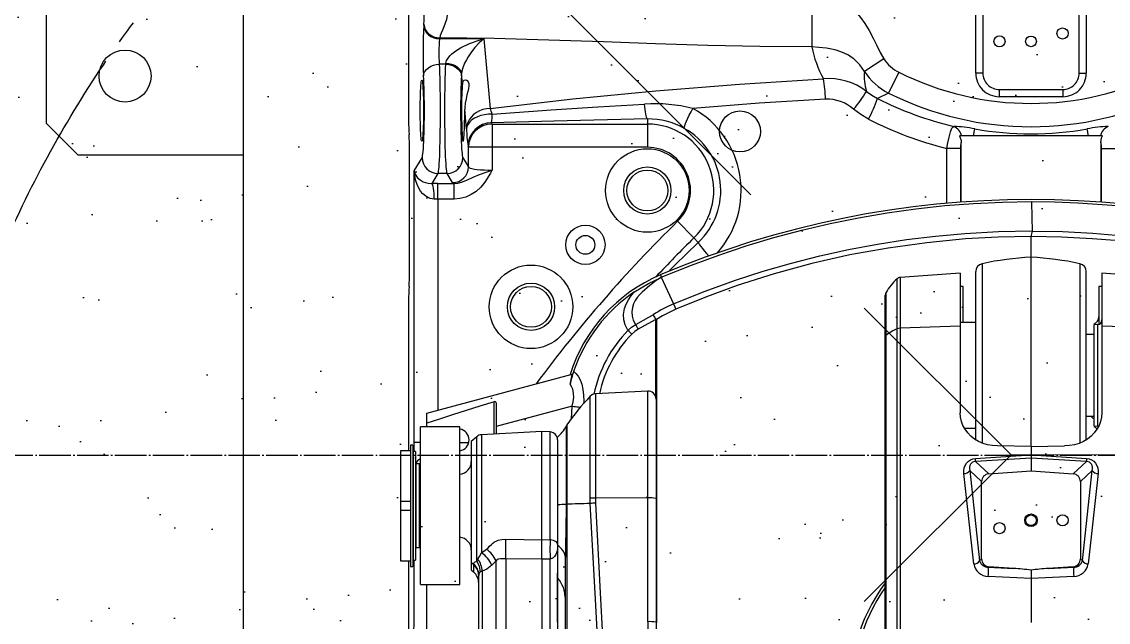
# Model space of a CAD drawing. Header units: millimetres. Extents: x -383313 to -161684, y -117025 to 99224.
# Drawn here: x -345141 to -344452, y -5688 to -5307 of the extents above; entities that cross this region are included whole.
import ezdxf

# ---------------------------------------------------------------- set-up
doc = ezdxf.new("R2010")
doc.units = ezdxf.units.MM
doc.header["$MEASUREMENT"] = 0
doc.linetypes.add('ESKD_shtrihpunktir', pattern=[18, 15, -1, 1, -1])
doc.linetypes.add('PS-GOST2.303 5', pattern=[24, 20, -1.5, 1, -1.5])
for name, color, linetype in [('PDF_Geometry', 7, 'Continuous'), ('PS_Оси', 5, 'PS-GOST2.303 5'), ('Робот', 30, 'Continuous')]:
    doc.layers.add(name, color=color, linetype=linetype)

# ---------------------------------------------------------------- blocks, each defined once
blk = doc.blocks.new('ККМ-2.2.00.00.00 Пьедестал')
at = {"color": 140}
for p, q in [((-485, -1000), (485, -1000)), ((-340, -1105), (-340, -1000)), ((-340, -1105), (-360, -1125)), ((-605, -1125), (-360, -1125))]:
    blk.add_line(p, q, dxfattribs=at)
for centre, radius in [((-354.8, -684.7), 13), ((-317.34, -743.5), 13), ((-243.5, -817.34), 13), ((-390, -1075), 16.5)]:
    blk.add_circle(centre, radius, dxfattribs=at)
blk = doc.blocks.new('Робот ABB IRB660_3.15 (сверху)')
at = {"layer": 'Робот', "color": 30}
for p, q in [((395, -82.36), (395, 153.4)), ((294.61, -118.25), (294.61, 121.72)), ((295.5, 117.54), (295.5, -84.57)), ((350.5, 118.18), (350.5, -72.99)), ((383.5, 105), (383.5, -67.23)), ((300.5, -91.81), (300.5, 66.08)), ((300.5, -43.36), (300.5, 66.08)), ((305.24, 65.3), (305.24, -83.42)), ((310.5, -83.37), (310.5, 65.25)), ((238, -169.94), (238, -0.78)), ((84.98, -34.16), (84.98, -229.55)), ((92.09, -225.23), (92.09, -29.84)), ((92.5, -29.11), (92.5, -224.51)), ((83.13, -229.94), (83.13, -34.55)), ((0, -71.03), (0, -43.08)), ((237.78, -235.4), (237.78, -42.93)), ((238, -121.88), (238, -43.27)), ((243.26, -43.61), (243.26, -122.22)), ((300.5, -43.36), (300.5, -74.52)), ((387.5, -67.23), (362.5, -67.23)), ((362.5, -67.23), (362.5, -167.23)), ((387.5, -67.23), (387.5, -167.23)), ((-27.14, -72.4), (0, -71.03)), ((0, -76.44), (0, -71.03)), ((0, -71.03), (27.14, -72.4)), ((348.35, -75.71), (349.5, -75.32)), ((350.47, -73.55), (350.5, -72.99)), ((353.81, -79.64), (353.81, -75.23)), ((355.25, -76.51), (353.85, -75.24)), ((-42.55, -137.64), (-36.33, -80.29)), ((-32.69, -82.21), (-38.91, -139.56)), ((-31.36, -83.44), (-32.69, -82.21)), ((-10.91, -77.42), (-27.14, -78.23)), ((-27.14, -78.23), (-26.8, -78.55)), ((-26.8, -78.55), (-10.91, -77.42)), ((10.91, -77.42), (26.8, -78.55)), ((27.14, -78.23), (10.91, -77.42)), ((26.8, -78.55), (27.14, -78.23)), ((32.69, -82.21), (31.36, -83.44)), ((38.91, -139.56), (32.69, -82.21)), ((36.33, -80.29), (42.55, -137.64)), ((339.47, -82.35), (342.27, -79.59)), ((351.82, -81.98), (351.05, -83.24)), ((351.82, -81.98), (351.82, -161.05)), ((353.81, -79.64), (353.75, -80.2)), ((355.25, -81.39), (353.75, -80.2)), ((355.25, -81.39), (355.25, -76.51)), ((355.25, -157.96), (355.25, -81.39)), ((392.05, -82.73), (390.75, -82.73)), ((390.75, -151.73), (390.75, -82.73)), ((392.05, -151.73), (392.05, -82.73)), ((393.75, -78.73), (392.35, -78.73)), ((392.35, -155.73), (392.35, -78.73)), ((393.75, -155.73), (393.75, -78.73)), ((400.25, -82.36), (393.75, -82.36)), ((400.25, -114.23), (400.25, -82.36)), ((-31.36, -132.56), (-31.36, -83.44)), ((31.36, -83.44), (31.36, -132.56)), ((305.24, -83.42), (310.5, -83.37)), ((310.5, -83.37), (333.41, -83.57)), ((348.73, -87.33), (345.53, -89.62)), ((348.73, -162.33), (348.73, -87.33)), ((387.75, -88.73), (387.5, -88.73)), ((387.75, -145.73), (387.75, -88.73)), ((300.5, -159.06), (300.5, -91.81)), ((310.5, -95.65), (305.24, -95.72)), ((305.24, -95.72), (305.24, -164.05)), ((310.5, -95.65), (310.5, -164.33)), ((333.41, -95.96), (310.5, -95.65)), ((390.45, -90.63), (388.05, -90.63)), ((388.05, -90.63), (388.05, -143.83)), ((390.45, -143.83), (390.45, -90.63)), ((393.75, -114.23), (400.25, -114.23)), ((400.25, -120.23), (400.25, -114.23)), ((238, -184.98), (238, -121.88)), ((243.26, -122.22), (276.44, -122.1)), ((243.26, -122.22), (243.26, -189.97)), ((276.44, -122.1), (276.36, -118.88)), ((276.44, -188.23), (276.44, -122.1)), ((279.71, -118.61), (279.79, -122)), ((279.79, -122), (279.79, -186.69)), ((294.61, -168.53), (294.61, -118.25)), ((295.02, -167.81), (295.02, -118.23)), ((400.25, -120.23), (393.75, -120.23)), ((400.25, -152.1), (400.25, -120.23)), ((-38.91, -139.56), (-31.36, -132.56)), ((-26.8, -137.45), (-35.27, -145.31)), ((0, -139.36), (-26.8, -137.45)), ((26.8, -137.45), (0, -139.36)), ((35.27, -145.31), (26.8, -137.45)), ((31.36, -132.56), (38.91, -139.56)), ((0, -147.51), (0, -139.36)), ((388.05, -143.83), (390.45, -143.83)), ((-35.27, -145.31), (0, -147.51)), ((0, -149.51), (-35.27, -147.31)), ((0, -147.51), (35.27, -145.31)), ((35.27, -147.31), (0, -149.51)), ((0, -149.51), (0, -147.51)), ((0, -154.91), (0, -149.51)), ((387.5, -145.73), (387.75, -145.73)), ((-31.05, -270.89), (-31.05, -157.07)), ((0, -154.91), (-21.31, -155.17)), ((0, -154.91), (21.31, -155.17)), ((0, -154.91), (0, -275)), ((31.05, -270.89), (31.05, -157.07)), ((351.82, -161.05), (355.25, -157.96)), ((362.5, -157.28), (356.82, -157.28)), ((387.5, -157.28), (391.45, -157.28)), ((390.75, -151.73), (392.05, -151.73)), ((391.45, -157.28), (391.45, -329.83)), ((392.35, -155.73), (393.75, -155.73)), ((393.75, -152.1), (400.25, -152.1)), ((395, -247.72), (395, -152.1)), ((-35, -159.06), (-35, -266)), ((35, -159.06), (35, -266)), ((305.24, -164.05), (310.5, -164.33)), ((310.5, -164.33), (348.73, -162.33)), ((339.5, -167.44), (339.5, -162.81)), ((340.7, -162.75), (340.7, -183.25)), ((-40, -168.03), (-42.31, -167.78)), ((-42.31, -167.78), (-42.31, -232.22)), ((-40, -168.03), (-40, -167.34)), ((-40, -168.03), (-40, -231.97)), ((42.33, -166.5), (35, -166.5)), ((238, -182.8), (238, -169.94)), ((291.14, -180.39), (339.5, -167.44)), ((339.5, -182.58), (339.5, -167.44)), ((362.5, -167.23), (387.5, -167.23)), ((383.5, -167.23), (383.5, -169.67)), ((383.5, -169.67), (383.5, -176.07)), ((-45, -231.23), (-45, -176.26)), ((-35, -174), (-40, -174)), ((45, -231.23), (45, -176.26)), ((291.57, -172.47), (291.14, -180.39)), ((383.5, -176.07), (291.21, -200.8)), ((376.47, -311.91), (376.47, -177.96)), ((238.22, -186.44), (238.22, -235.4)), ((243.26, -189.97), (276.44, -188.23)), ((-40, -226), (-35, -226)), ((92.09, -252.4), (92.09, -225.23)), ((92.5, -224.51), (92.5, -250.9)), ((-83.13, -229.94), (-45, -231.23)), ((-45, -264.85), (-45, -231.23)), ((-43, -256.5), (-43, -232.37)), ((-42.31, -232.22), (-40, -231.97)), ((-40, -232.66), (-40, -231.97)), ((35, -233.5), (45, -233.5)), ((43, -233.5), (43, -256.5)), ((45, -231.23), (83.13, -229.94)), ((45, -264.85), (45, -231.23)), ((83.13, -262.19), (83.13, -229.94)), ((84.98, -229.55), (84.98, -261.38)), ((237.78, -235.4), (238.22, -235.4)), ((234.64, -262.23), (226.82, -245.35)), ((-45, -256.4), (-43, -256.5)), ((43, -256.5), (45, -256.4)), ((235.22, -261.98), (234.64, -262.23)), ((-83.13, -262.19), (-45, -264.85)), ((45, -264.85), (83.13, -262.19)), ((235.26, -263.71), (234.64, -262.23)), ((394.48, -265.04), (394.48, -344.13)), ((0, -275), (0, -288.06)), ((0, -288.06), (0, -288.11)), ((211.15, -284.39), (213.94, -287.24)), ((213.94, -287.24), (224.29, -297.78)), ((-0.82, -291.66), (-0.81, -291.6)), ((-44.75, -309.95), (-44.75, -344.08)), ((-44.34, -347.78), (-44.34, -309.98)), ((44.34, -309.98), (44.34, -347.78)), ((44.75, -344.08), (44.75, -309.95)), ((53.41, -309.24), (53.41, -344.08)), ((366.17, -311.91), (366.17, -321.87)), ((366.17, -311.91), (376.47, -311.91)), ((376.47, -311.91), (376.47, -321.87)), ((376.47, -321.87), (366.17, -321.87)), ((367.07, -322.35), (370.57, -328.21)), ((376.46, -328.21), (380.27, -321.85)), ((342.1, -344.75), (342.1, -330.24)), ((370.57, -328.21), (376.46, -328.21)), ((391.45, -329.83), (386.45, -338.17)), ((357.08, -332.31), (357.08, -344.75)), ((360.59, -338.17), (357.08, -332.31)), ((-44.75, -344.08), (-53.41, -344.08)), ((44.75, -344.08), (53.41, -344.08)), ((243.5, -359.52), (243.5, -344.75)), ((243.5, -344.75), (342.1, -344.75)), ((342.1, -344.75), (357.08, -344.75)), ((342.1, -359.52), (342.1, -344.75)), ((357.08, -344.75), (357.32, -345.57)), ((-45.3, -352), (-44.08, -352)), ((-44.08, -352), (-36.49, -352)), ((-36.49, -352), (36.49, -352)), ((-36.49, -352), (-35.71, -356.45)), ((36.49, -352), (35.71, -356.45)), ((36.49, -352), (44.08, -352)), ((44.08, -352), (45.3, -352)), ((358.28, -356.46), (359.4, -368.79)), ((243.5, -362.76), (243.5, -359.52)), ((342.1, -359.52), (243.5, -359.52)), ((342.34, -360.34), (342.1, -359.52)), ((395, -646.5), (395, -361.45)), ((347.3, -413.54), (343.3, -369.45)), ((-20.13, -381.47), (-20.13, -376.89)), ((-20.13, -376.89), (20.13, -376.89)), ((20.13, -381.47), (20.13, -376.89)), ((83.8, -392.37), (90.41, -379.15)), ((90.41, -379.15), (97.43, -375.77)), ((20.13, -381.47), (-20.13, -381.47)), ((360.9, -385.27), (361.45, -391.36)), ((-30.53, -391.87), (-35.11, -391.87)), ((-35.11, -432.13), (-35.11, -391.87)), ((-30.53, -391.87), (-30.53, -432.13)), ((30.53, -432.13), (30.53, -391.87)), ((30.53, -391.87), (35.11, -391.87)), ((35.11, -391.87), (35.11, -432.13)), ((93.44, -400.96), (105.76, -392.95)), ((371.5, -397.52), (375.54, -397.52)), ((139.05, -438.84), (139.05, -408.45)), ((347.3, -413.54), (375.35, -413.54)), ((375.29, -414.2), (375.35, -413.54)), ((385.34, -422.2), (385.28, -422.86))]:
    blk.add_line(p, q, dxfattribs=at)
at = {"layer": 'Робот', "color": 30, "flags": 128}
for points in [[(276.36, -118.88), (273.46, -61.96), (270.49, -6.84), (267.43, 46.45), (264.3, 97.86), (261.09, 147.34), (257.81, 194.86), (255.99, 219.92)], [(259.17, 213.31), (260.54, 194.85), (263.93, 147.37), (267.25, 97.92), (270.49, 46.56), (273.64, -6.68), (276.72, -61.75), (279.71, -118.61)], [(333.41, -83.57), (333.41, 6.77), (333.41, 44.73), (333.41, 115.27)], [(339.47, 115.7), (339.47, 95.94), (339.47, 16.93), (339.47, -47.19), (339.47, -82.35)], [(348.35, -75.71), (348.35, -11.08), (348.35, 53.07), (348.35, 64.34), (348.35, 117.21)], [(391.62, -30.74), (391.58, -49.23), (391.53, -67.85), (391.48, -82.73)], [(342.27, -79.59), (345.38, -77.08), (348.35, -75.71)], [(349.5, -75.32), (350.17, -74.67), (350.47, -73.55)], [(349.5, -75.32), (350.12, -78.83), (351.82, -81.98)], [(333.41, -83.57), (336.65, -83.62), (338.14, -83.43), (338.84, -83.07), (339.47, -82.35)], [(353.75, -80.2), (353.12, -81.35), (351.82, -81.98)], [(295.02, -118.23), (295.23, -101.08), (295.41, -92.82), (295.5, -84.57)], [(300.5, -91.81), (300.58, -90.08), (300.82, -88.58), (301.18, -87.29), (301.63, -86.22), (302.38, -85.05), (303.27, -84.19), (304.23, -83.65), (305.24, -83.42)], [(310.5, -83.37), (310.5, -86.5), (310.5, -89.67), (310.5, -92.76), (310.5, -95.65)], [(345.53, -89.62), (344.51, -90.52), (343.61, -91.52), (342.51, -92.7), (341.5, -93.58), (340.49, -94.26), (339.37, -94.82), (338.13, -95.29), (335.85, -95.81), (333.41, -95.96)], [(351.05, -83.24), (349.93, -84.98), (348.73, -87.33)], [(305.24, -95.72), (304.18, -95.62), (303.2, -95.4), (302.34, -95.05), (301.63, -94.58), (300.77, -93.39), (300.5, -91.82)], [(279.71, -118.61), (281.73, -118.57), (283.7, -118.52), (285.63, -118.48), (287.52, -118.43), (289.36, -118.39), (291.16, -118.34), (292.91, -118.3), (294.61, -118.25)], [(-35.27, -147.31), (-36.91, -147.03), (-38.42, -146.43), (-39.77, -145.51), (-40.89, -144.32), (-41.75, -142.88), (-42.33, -141.25), (-42.6, -139.49), (-42.55, -137.64)], [(42.55, -137.64), (42.6, -139.49), (42.33, -141.25), (41.75, -142.88), (40.89, -144.32), (39.77, -145.51), (38.42, -146.43), (36.91, -147.03), (35.27, -147.31)], [(-38.91, -139.56), (-39.04, -140.69), (-38.99, -141.76), (-38.75, -142.74), (-38.34, -143.6), (-37.76, -144.31), (-37.04, -144.84), (-36.2, -145.18), (-35.27, -145.31)], [(35.27, -145.31), (36.2, -145.18), (37.04, -144.84), (37.76, -144.31), (38.34, -143.6), (38.75, -142.74), (38.99, -141.76), (39.04, -140.69), (38.91, -139.56)], [(-45, -176.26), (-44.8, -173.5), (-44.2, -170.8), (-43.22, -168.2), (-41.87, -165.74), (-40.16, -163.46), (-38.13, -161.41), (-35.82, -159.6), (-33.25, -158.07), (-30.47, -156.85), (-27.52, -155.95), (-24.45, -155.39), (-21.31, -155.17)], [(21.31, -155.17), (24.45, -155.39), (27.52, -155.95), (30.47, -156.85), (33.25, -158.07), (35.82, -159.6), (38.13, -161.41), (40.16, -163.46), (41.87, -165.74), (43.22, -168.2), (44.2, -170.8), (44.8, -173.5), (45, -176.26)], [(391.42, -151.73), (391.43, -153.37), (391.45, -157.28)], [(-40, -172.22), (-39.54, -172.54), (-38.05, -174)], [(340.7, -183.25), (349.73, -180.43), (358.54, -177.67), (367.11, -174.95), (375.43, -172.28), (383.5, -169.67)], [(290.3, -202.56), (288.81, -201.23), (287.46, -199.54), (286.16, -197.21), (285.12, -194.44), (284.35, -191.06), (283.94, -187.38), (283.89, -183.55), (284, -181.87)], [(291.14, -180.39), (290.14, -180.29), (289.17, -180.19), (288.21, -180.09), (287.29, -179.99), (286.42, -179.9), (285.94, -179.84)], [(291.14, -180.39), (290.52, -183.29), (290.23, -186.18), (290.27, -188.25), (290.55, -190.2), (290.85, -191.32), (291.57, -193.01), (292.52, -194.43)], [(249.33, -229.32), (251.45, -227.94), (253.39, -226.22)], [(238.22, -235.4), (240.91, -233.93), (249.33, -229.32)], [(250.9, -232.33), (242.48, -236.93), (239.79, -238.41)], [(248.25, -251.42), (248.25, -251.42), (249.87, -249.48), (251.19, -247.44), (252.22, -245.31), (252.91, -243.15), (253.32, -240.29), (253.14, -237.56), (252.42, -235.03), (251.21, -232.76), (250.9, -232.33)], [(255.78, -228.59), (253.49, -230.61), (250.9, -232.33)], [(255.78, -228.59), (256.12, -229.09), (257.6, -231.98), (258.44, -235.18), (258.57, -238.71), (257.94, -242.4), (256.96, -245.21), (255.55, -247.99), (254.05, -250.26), (252.28, -252.43), (251.98, -252.75)], [(225.37, -242.06), (233.98, -237.76), (237.78, -235.4)], [(226.82, -245.35), (226.82, -245.35), (207.38, -253.2), (187.64, -260.36), (169.95, -266.09), (152.09, -271.25), (133.99, -275.86), (115.76, -279.89), (97.47, -283.32), (79.07, -286.17), (60.52, -288.43), (41.9, -290.1), (20.57, -291.28), (-0.81, -291.66)], [(0, -288.11), (0, -288.11), (20.81, -287.71), (41.59, -286.56), (66.19, -284.22), (90.68, -280.83), (115, -276.4), (139.07, -270.94), (162.91, -264.47), (186.43, -256.98), (206.04, -249.88), (225.37, -242.06)], [(225.37, -242.06), (226.14, -243.84), (226.82, -245.35)], [(251.98, -252.75), (242.68, -258.38), (235.22, -261.98)], [(-188.45, -256.22), (-166.05, -263.47), (-143.38, -269.81), (-120.31, -275.24), (-97.04, -279.73), (-82.58, -282.02), (-68.07, -283.95), (-53.47, -285.51), (-38.84, -286.7), (-19.44, -287.71), (0, -288.06)], [(-0.81, -291.6), (-19.97, -291.24), (-39.14, -290.24), (-53.82, -289.05), (-68.47, -287.48), (-83.11, -285.54), (-97.69, -283.23), (-116.54, -279.68), (-135.26, -275.51), (-153.92, -270.69), (-172.4, -265.27)], [(234.64, -262.23), (215.46, -270.02), (198.23, -276.37), (180.81, -282.19), (163.15, -287.49), (145.35, -292.25), (127.47, -296.45), (109.47, -300.09), (91.3, -303.2), (73.04, -305.74), (54.78, -307.72), (36.47, -309.14), (18.06, -310), (-0.37, -310.29)], [(230.05, -265.83), (226.02, -269.94), (211.15, -284.39)], [(211.15, -284.39), (210.89, -283.78), (210.36, -282.91), (209.58, -281.8), (208.57, -280.48), (207.35, -278.98), (205.96, -277.35), (204.56, -275.77)], [(-0.37, -310.29), (-14.99, -310.09), (-29.61, -309.53), (-54.43, -307.76), (-79.15, -304.96), (-103.91, -301.1), (-128.49, -296.22), (-156.46, -289.35), (-184.14, -281.12)], [(-0.37, -310.29), (-0.62, -300.24), (-0.82, -291.66)], [(342.1, -330.24), (342.11, -330.21), (342.61, -329.23), (343.12, -328.25), (346.66, -322.55), (349.24, -319.48), (352.23, -316.8), (355.37, -314.74), (358.79, -313.2), (362.43, -312.24), (366.17, -311.91)], [(378.75, -311.89), (378.8, -313.73), (378.9, -315.51), (379.05, -317.17), (379.24, -318.65), (379.46, -319.89), (379.72, -320.86), (379.99, -321.52), (380.27, -321.85)], [(378.75, -311.89), (381.36, -312.26), (384.16, -313.67), (385.94, -315.22), (387.41, -317), (389.34, -320.41), (390.6, -324.05), (391.45, -329.8), (391.45, -329.83)], [(366.17, -321.87), (363.72, -322.05), (361.37, -322.61), (357.61, -324.11), (354.04, -325.81), (350.05, -327.48), (345.76, -329.02), (343.96, -329.62), (342.12, -330.23), (342.1, -330.24)], [(391.45, -329.83), (391.45, -329.81), (390.77, -327.6), (389.29, -325.46), (387.79, -324.13), (385.75, -322.94), (384.4, -322.43), (382.82, -322.04), (380.27, -321.85)], [(357.08, -332.31), (356.73, -331.95), (355.97, -331.6), (354.82, -331.27), (353.31, -330.97), (351.47, -330.72), (349.37, -330.51), (347.07, -330.36), (344.62, -330.27), (342.1, -330.24)], [(370.57, -328.21), (370.72, -328.73), (370.87, -329.61), (371.01, -330.85), (371.15, -332.44), (371.28, -334.35), (371.41, -336.58), (371.52, -339.1), (371.63, -341.89), (371.72, -344.92), (371.8, -348.16), (371.87, -351.59), (371.92, -355.18), (371.97, -358.88), (371.99, -362.66), (372.01, -366.5), (372.01, -370.35), (371.99, -374.18), (371.96, -377.95), (371.91, -381.64), (371.86, -385.19), (371.79, -388.59), (371.7, -391.79), (371.61, -394.78), (371.5, -397.52)], [(375.54, -397.52), (375.43, -394.78), (375.34, -391.79), (375.25, -388.59), (375.18, -385.19), (375.12, -381.64), (375.08, -377.95), (375.05, -374.18), (375.03, -370.35), (375.03, -366.5), (375.04, -362.66), (375.07, -358.88), (375.11, -355.18), (375.17, -351.59), (375.24, -348.16), (375.32, -344.92), (375.41, -341.89), (375.52, -339.1), (375.63, -336.58), (375.75, -334.35), (375.89, -332.44), (376.02, -330.85), (376.17, -329.61), (376.31, -328.73), (376.46, -328.21)], [(53.41, -344.08), (52.81, -347.54), (52.02, -351.28), (51.09, -354.63), (50.15, -356.84), (49.6, -357.61), (49.03, -358.05)], [(361.51, -390.15), (361.63, -387.79), (361.74, -385.19), (361.83, -382.38), (361.91, -379.4), (361.96, -376.28), (362, -373.06), (362.02, -369.78), (362.02, -366.48), (362, -363.2), (361.96, -359.97), (361.91, -356.85), (361.83, -353.86), (361.74, -351.04), (361.64, -348.43), (361.52, -346.06), (361.39, -343.95), (361.24, -342.13), (361.09, -340.63), (360.93, -339.46), (360.76, -338.64), (360.59, -338.17)], [(386.45, -338.17), (386.28, -338.64), (386.11, -339.46), (385.95, -340.63), (385.8, -342.13), (385.65, -343.95), (385.52, -346.06), (385.4, -348.43), (385.29, -351.04), (385.2, -353.86), (385.13, -356.85), (385.07, -359.97), (385.04, -363.2), (385.02, -366.48), (385.02, -369.78), (385.04, -373.06), (385.08, -376.28), (385.13, -379.4), (385.21, -382.38), (385.3, -385.19), (385.4, -387.79), (385.52, -390.15)], [(-44.34, -347.78), (-44.78, -350.78), (-45.3, -352)], [(45.3, -352), (44.41, -349.11), (44.34, -347.78)], [(360.9, -385.27), (361.02, -383.86), (361.13, -382.15), (361.22, -380.18), (361.3, -377.97), (361.36, -375.58), (361.41, -373.04), (361.44, -370.4), (361.44, -367.72), (361.43, -365.05), (361.4, -362.43), (361.35, -359.92), (361.29, -357.56), (361.2, -355.4), (361.1, -353.47), (360.99, -351.82), (360.87, -350.48), (360.74, -349.47), (360.6, -348.81), (360.46, -348.52), (360.32, -348.59), (360.19, -349.03), (360.05, -349.83), (359.92, -350.98), (359.81, -352.44), (359.7, -354.2), (359.61, -356.23), (359.53, -358.47), (359.47, -360.9), (359.43, -363.46), (359.41, -366.11), (359.4, -368.79)], [(387.64, -368), (387.63, -370.66), (387.6, -373.26), (387.55, -375.77), (387.49, -378.13), (387.41, -380.31), (387.31, -382.25), (387.2, -383.93), (387.08, -385.31), (386.96, -386.37), (386.82, -387.09), (386.68, -387.45), (386.55, -387.45), (386.41, -387.09), (386.27, -386.37), (386.14, -385.31), (386.03, -383.93), (385.92, -382.25), (385.82, -380.31), (385.74, -378.13), (385.68, -375.77), (385.63, -373.26), (385.6, -370.66), (385.59, -368), (385.6, -365.34), (385.63, -362.74), (385.68, -360.23), (385.74, -357.87), (385.82, -355.69), (385.92, -353.75), (386.03, -352.07), (386.14, -350.69), (386.27, -349.63), (386.41, -348.91), (386.55, -348.55), (386.68, -348.55), (386.82, -348.91), (386.96, -349.63), (387.08, -350.69), (387.2, -352.07), (387.31, -353.75), (387.41, -355.69), (387.49, -357.87), (387.55, -360.23), (387.6, -362.74), (387.63, -365.34), (387.64, -368)], [(220.06, -356.79), (220, -357.49), (219.74, -358.51), (219.28, -359.84), (218.63, -361.43), (217.82, -363.25), (216.86, -365.23), (215.78, -367.33), (214.62, -369.49)], [(341.96, -365.81), (344.38, -365.76), (346.78, -365.47), (349.09, -364.94), (351.24, -364.19), (353.19, -363.24), (354.88, -362.11), (356.26, -360.83), (357.31, -359.44), (357.99, -357.97), (358.28, -356.46)], [(343.3, -369.45), (345.61, -369.24), (347.86, -368.73), (350, -367.93), (351.98, -366.85), (353.76, -365.53), (355.29, -363.99), (356.53, -362.27), (357.45, -360.41), (358.04, -358.46), (358.28, -356.46)], [(103.16, -362.71), (108.03, -365.56), (112.63, -368.93)], [(243.5, -362.76), (302.92, -361.31), (342.34, -360.34)], [(243.5, -362.76), (243.76, -363.22), (244.01, -363.91), (244.26, -364.83), (244.49, -365.97), (244.71, -367.29), (244.91, -368.79), (245.08, -370.43), (245.23, -372.2)], [(130.39, -375.27), (172.56, -372.67), (214.62, -369.49)], [(343.3, -369.45), (290.81, -375.5), (238.03, -380.66), (185.01, -384.91), (131.79, -388.26)], [(341.96, -365.81), (304.54, -368.46), (274.92, -370.4), (245.23, -372.2)], [(360.9, -385.27), (360.44, -386.64), (359.7, -387.32), (358.79, -387.49), (357.88, -387.16), (357.15, -386.27), (356.83, -385.21), (356.78, -383.81), (356.99, -382.16), (357.42, -380.24), (358, -377.96), (358.6, -375.42), (359.09, -372.76), (359.38, -369.89), (359.4, -368.79)], [(104.46, -380.24), (101.08, -377.83), (97.43, -375.77)], [(105.76, -392.95), (107.1, -395.01), (108.65, -397.03), (109.52, -398.02), (110.45, -398.99), (111.45, -399.92), (112.51, -400.82), (114.05, -401.97), (115.92, -403.15), (118.14, -404.31), (120.74, -405.41), (123.66, -406.35), (126.65, -407.07), (129.72, -407.62), (134.67, -408.18), (139.05, -408.45)], [(347.3, -413.54), (347.32, -413.53), (350.16, -411.05), (352.92, -408.09), (355.11, -405.33), (357.26, -402.12), (358.38, -400.18), (359.45, -398.06), (360.59, -395.22), (361.19, -393.12), (361.45, -391.36)], [(371.44, -398.12), (369.53, -397.95), (367.7, -397.53), (366, -396.89), (364.51, -396.05), (363.26, -395.04), (362.32, -393.89), (361.71, -392.65), (361.45, -391.36)], [(371.5, -397.52), (369.59, -397.33), (367.76, -396.88), (366.06, -396.19), (364.56, -395.27), (363.32, -394.16), (362.37, -392.91), (361.76, -391.56), (361.51, -390.15)], [(385.52, -390.15), (385.27, -391.56), (384.66, -392.91), (383.72, -394.16), (382.48, -395.27), (380.98, -396.19), (379.28, -396.88), (377.44, -397.33), (375.54, -397.52)], [(371.44, -398.12), (370.97, -399.76), (369.99, -401.42), (368.87, -402.76), (367.59, -404), (364.98, -406.05), (362.19, -407.81), (356.28, -410.69), (350.22, -412.79), (347.33, -413.54), (347.3, -413.54)], [(122.97, -439.26), (122.16, -438.85), (121.36, -438.43), (118.93, -436.99), (116.59, -435.38), (114.35, -433.59), (112.2, -431.62), (110.13, -429.48), (108.16, -427.16), (105.41, -423.35), (102.68, -418.85), (99.98, -413.64), (97.89, -409.27), (95.8, -404.98), (93.44, -400.96)], [(139.05, -408.45), (172.12, -408.74), (205.2, -409.48), (238.27, -410.52), (271.34, -411.68), (305.99, -412.83), (340.64, -413.74), (375.29, -414.2)], [(385.34, -422.2), (385.1, -420.54), (384.51, -418.94), (383.57, -417.46), (382.32, -416.16), (380.82, -415.08), (379.12, -414.27), (377.27, -413.75), (375.35, -413.54)], [(370.28, -431.66), (370.28, -431.35), (370.28, -431.23), (370.28, -431.21), (370.28, -431.17), (370.28, -430.99), (370.29, -430.64), (370.32, -429.93), (370.46, -428.56), (370.99, -425.96), (371.77, -423.51), (372.67, -421.25), (373.59, -419.17), (374.41, -417.29), (375.02, -415.63), (375.29, -414.2)], [(385.28, -422.86), (385.04, -421.2), (384.45, -419.6), (383.51, -418.12), (382.26, -416.82), (380.76, -415.74), (379.06, -414.93), (377.21, -414.41), (375.29, -414.2)]]:
    blk.add_lwpolyline(points, dxfattribs=at)
at = {"layer": 'Робот'}
for radius in [3150, 1054]:
    blk.add_circle((0, 0), radius, dxfattribs=at)
at = {"layer": 'Робот', "color": 30, "linetype": 'ESKD_shtrihpunktir', "ltscale": 15}
blk.add_circle((0, 0), 710, dxfattribs=at)
at = {"layer": 'Робот', "color": 30}
for centre, radius in [((20, -103), 3.55), ((-20, -108), 3.55), ((0, -108), 4), ((0, -108), 3.4), ((317.34, -243.51), 26.5), ((317.34, -243.51), 15), ((282.84, -282.84), 12.5), ((282.84, -282.84), 6), ((243.5, -317.34), 26.5), ((243.5, -317.34), 15), ((-20, -417), 3.55), ((0, -412), 3.4), ((20, -412), 3.55)]:
    blk.add_circle(centre, radius, dxfattribs=at)
for centre, radius, start, end in [((0, 0), 115, 323.54732, 5.36195), ((0, 0), 113.27, 324.7506, 4.38476), ((188.64, -43.6), 54.63, 359.99058, 30.10477), ((241.91, -23.78), 19.88, 258.65484, 273.89697), ((315.5, -58.25), 20, 180, 221.0913), ((360.21, -67.91), 9.71, 181.10054, 228.76088), ((-27, -81.86), 9.46, 90.83017, 170.49189), ((-47.97, -75.31), 21.03, 352.0228, 7.9772), ((47.97, -75.31), 21.03, 172.0228, 187.9772), ((27, -81.86), 9.46, 9.50811, 89.16983), ((361.02, -75.43), 12.67, 181.30258, 218.09634), ((359.53, -73.22), 9.07, 182.07544, 230.39472), ((359.06, -72.88), 8.56, 180.74278, 232.17397), ((-36.31, -84.67), 4.38, 34.14416, 90.30114), ((-27.42, -83.7), 5.47, 87.0835, 164.24317), ((-26.48, -83.41), 4.88, 93.72252, 180.34719), ((-31.75, 217.5), 295.66, 274.04158, 276.16512), ((30.78, 206.64), 284.75, 263.79422, 265.99907), ((26.48, -83.41), 4.88, 359.65281, 86.27748), ((27.42, -83.7), 5.47, 15.75683, 92.9165), ((36.31, -84.67), 4.38, 89.69886, 145.85584), ((357.02, -73.88), 19.48, 205.75876, 233.87102), ((358.5, -72.62), 17.66, 203.25584, 236.42837), ((392.05, -82.43), 0.3, 270, 0), ((304.8, -83.59), 9.36, 186.00975, 242.6108), ((-39.59, -89.57), 344.89, 358.97812, 1.02188), ((677.59, -89.77), 344.23, 178.9694, 181.0306), ((363.25, -89.23), 8, 180, 264.62062), ((388.05, -90.33), 0.3, 180, 270), ((390.45, -90.33), 0.3, 270, 0), ((241.91, -102.39), 19.88, 258.65484, 273.89697), ((273.89, -68.06), 50.88, 272.78333, 276.56957), ((276.46, -69.62), 52.48, 269.97136, 273.63465), ((293.74, -86.89), 31.37, 271.58568, 272.34272), ((303.9, -361.19), 243.12, 90.80198, 92.09312), ((-42.53, -142.02), 4.38, 34.14416, 90.30114), ((-26.48, -132.59), 4.88, 179.65281, 266.27748), ((26.48, -132.59), 4.88, 273.72252, 0.34719), ((42.53, -142.02), 4.38, 89.69886, 145.85584), ((363.25, -145.23), 8, 95.37938, 180), ((384.52, -140.6), 7, 295.16568, 331.51753), ((388.05, -144.13), 0.3, 90, 180), ((390.45, -144.13), 0.3, 0, 90), ((-50.86, -146.31), 15.63, 356.33906, 3.66094), ((50.86, -146.31), 15.63, 176.33906, 183.66094), ((363.5, -159), 6.9, 98.33308, 261.66692), ((392.05, -152.03), 0.3, 0, 90), ((313.12, -176.34), 20, 128.19665, 154.77747), ((305.5, -159.06), 5, 180, 267), ((348.47, -157.33), 5, 273, 312), ((-42, -164.8), 3, 251.47155, 264), ((-38, -162.76), 5, 218.14823, 246.42182), ((171.34, -83.07), 150, 316.30476, 325.26701), ((290.5, -165.68), 5, 325.26701, 334.77747), ((243, -184.98), 5, 180, 273), ((340.3, -182.56), 0.797, 181.58285, 300.36227), ((196.56, -170.8), 79.38, 315.72402, 347.21882), ((196.2, -170.64), 83.12, 315.78993, 347.96819), ((276.18, -183.24), 5, 273, 316.30476), ((-387.09, 324.81), 872.59, 314.47982, 323.46163), ((224.2, -180.06), 69.82, 341.20422, 348.11998), ((346.8, -208.92), 56.17, 165.05652, 171.69043), ((195.5, -170.11), 101.7, 293.01674, 342.64969), ((195.74, -170.1), 99.97, 304.23257, 341.05778), ((72.18, -200.45), 31.8, 293.74863, 308.78835), ((91.54, -224.44), 0.966, 305.23548, 356.26259), ((183.22, -298.83), 100.98, 44.07067, 45.98097), ((-42, -235.2), 3, 96, 180), ((-38, -237.24), 5, 113.57818, 180), ((83.04, -224.95), 4.99, 270.99896, 292.84839), ((178.08, -268.5), 81.31, 26.42146, 28.81358), ((194.86, -170.08), 81.77, 293.0073, 303.32515), ((347.43, -164.36), 130.65, 212.939, 214.52202), ((166.86, -274.59), 81.41, 26.39028, 28.77407), ((281.92, -248.63), 113.08, 356.07142, 0.46236), ((57.52, -232.29), 40, 313.36141, 329.81755), ((89.5, -250.9), 3, 329.81755, 0), ((181.17, -182), 96.53, 304.05092, 314.02278), ((82.92, -259.19), 3, 274, 313.36141), ((507.56, -264.13), 113.08, 176.07142, 180.46236), ((0, 290.09), 601.7, 246.98326, 293.01674), ((-30, -266), 5, 180, 257.91409), ((30, -266), 5, 282.08591, 0), ((-387.09, 324.81), 857.81, 314.47982, 316.80172), ((10.35, -77.57), 197.7, 257.91409, 267), ((-10.35, -77.57), 197.7, 273, 282.08591), ((243.61, -317.38), 59.63, 138.00809, 240.90872), ((-9.31, -287.81), 9.31, 335.97437, 358.13411), ((242.09, -317.33), 45.19, 133.20988, 240.82088), ((243.5, -317.34), 42.19, 134.47982, 270), ((243.5, -317.34), 27.41, 134.47982, 270), ((376.48, -210.28), 101.64, 270, 271.28245), ((367.11, -332.38), 10.03, 90.24491, 179.61522), ((366, -323.28), 1.41, 40.95941, 82.93738), ((376.47, -38.51), 283.37, 270, 270.76803), ((370.62, -338.23), 10.03, 90.24491, 179.61522), ((376.42, -338.23), 10.03, 0.38478, 89.75509), ((-31.38, -344.47), 13.38, 178.35552, 194.31628), ((33.26, -344.68), 11.51, 344.37604, 2.95217), ((0.56, -561.01), 223.27, 62.64343, 76.30846), ((342.04, -344.48), 15.04, 270.22922, 358.97225), ((514.79, -344.82), 120.32, 179.66965, 183.79656), ((342.28, -345.3), 15.04, 270.22922, 358.97225), ((271.1, -358.66), 87.21, 1.44531, 8.6351), ((0, -560), 202.19, 63.43891, 116.56109), ((-52.71, -349.98), 8.87, 294.5011, 346.80426), ((-53, -268.26), 89.87, 272.52785, 281.09159), ((0, -560), 206.65, 80.05022, 99.94978), ((53.95, -260.31), 97.86, 259.25837, 267.12219), ((52.71, -349.98), 8.87, 193.19574, 245.4989), ((1.04, -564.09), 211.56, 62.89271, 76.8872), ((242.58, -317.35), 45.42, 240.26947, 271.16007), ((289.6, -360.3), 105.4, 359.37754, 4.08868), ((168.5, -399.15), 74.82, 150.85095, 161.7871), ((408.61, -367.76), 66.68, 173.61124, 178.32239), ((174.11, -421.94), 81.18, 139.23334, 149.09291), ((129.41, -349.97), 25.33, 228.49769, 272.21113), ((238.89, -269.51), 102.88, 256.35526, 273.53262), ((363.67, -359.86), 22.51, 195.3226, 205.22323), ((0, -560), 187.41, 63.43891, 116.56109), ((-20.14, -391.86), 14.97, 89.96754, 180.03246), ((20.14, -391.86), 14.97, 359.96754, 90.03246), ((72.35, -414.67), 39.85, 33.03452, 63.05232), ((226.31, -371.46), 96, 182.27504, 190.0797), ((-20.14, -391.86), 10.39, 89.95737, 180.04263), ((20.14, -391.86), 10.39, 359.95737, 90.04263), ((73.99, -389.77), 31.93, 354.27922, 17.35728), ((128.58, -348.63), 39.76, 232.65958, 274.64032), ((72.8, -414.41), 24.64, 33.09131, 63.47939), ((74.47, -420.25), 65.64, 10.35306, 29.16175), ((494.77, -397.74), 133.47, 176.74092, 177.2599), ((88.23, -404.46), 297.64, 356.583, 2.75624), ((406.02, -401.44), 34.74, 173.5167, 174.51765), ((301.3, -404.68), 74.59, 353.17146, 5.50706), ((494.9, -427.46), 109.72, 177.59922, 182.19391)]:
    blk.add_arc(centre, radius, start, end, dxfattribs=at)
blk = doc.blocks.new('A$Cf5759c35')
at = {"layer": 'PDF_Geometry', "color": 8, "lineweight": 13}
for points in [[(13783.56, 12848.17), (13605.76, 13025.97)], [(13855.53, 12589.93), (13948.66, 12683.07), (13855.53, 12776.2)], [(13948.66, 12683.07), (14173.03, 12683.07)]]:
    blk.add_lwpolyline(points, dxfattribs=at)
blk = doc.blocks.new('A$C0e877309')
h = blk.add_hatch()
h.set_pattern_fill('AR-SAND', color=256, scale=2)
h.set_pattern_definition([(37.5, (-2480.5, -1360.185), (-3.2, 97.8826), [0, -77.216, 0, -86.36, 0, -82.55]), (7.5, (-2480.5, -1360.19), (89.9047, 143.365), [0, -41.656, 0, -69.596, 0, -26.67]), (327.5, (-2542.98, -1360.185), (158.1985, 0.2874), [0, -25.4, 0, -91.44, 0, -119.38]), (317.5, (-2542.98, -1360.19), (152.7113, 44.586), [0, -12.7, 0, -59.944, 0, -68.58])])
h.paths.add_polyline_path([(-975.05, 987.36), (-975.05, -1012.64), (1024.95, -1012.64), (1024.95, 987.36)])

msp = doc.modelspace()

# ---------------------------------------------------------------- linework, layer by layer
at = {"layer": 'PS_Оси'}
msp.add_lwpolyline([(-356346.98515, -5582.0977), (-355014.05882, -5582.0977), (-350514.05882, -5582.0977), (-345514.05882, -5582.0977), (-340514.05882, -5582.0977), (-335514.05882, -5582.0977), (-330514.05882, -5582.0977), (-325514.05882, -5582.0977), (-320514.05882, -5582.0977), (-316483.98892, -5582.0977)], dxfattribs=at)

# ---------------------------------------------------------------- block references
at = {"ltscale": 100}
for name, p in [('A$Cf5759c35', (-358461.97282, -18264.93104)), ('A$C0e877309', (-344437.63713, -5797.42318))]:
    msp.add_blockref(name, p, dxfattribs=at)
at = {"rotation": 270}
msp.add_blockref('ККМ-2.2.00.00.00 Пьедестал', (-344000.63847, -5731.42143), dxfattribs=at)
at = {"layer": 'Робот', "rotation": 180}
msp.add_blockref('Робот ABB IRB660_3.15 (сверху)', (-344500.63713, -5731.42318), dxfattribs=at)

doc.saveas('drawing.dxf')
